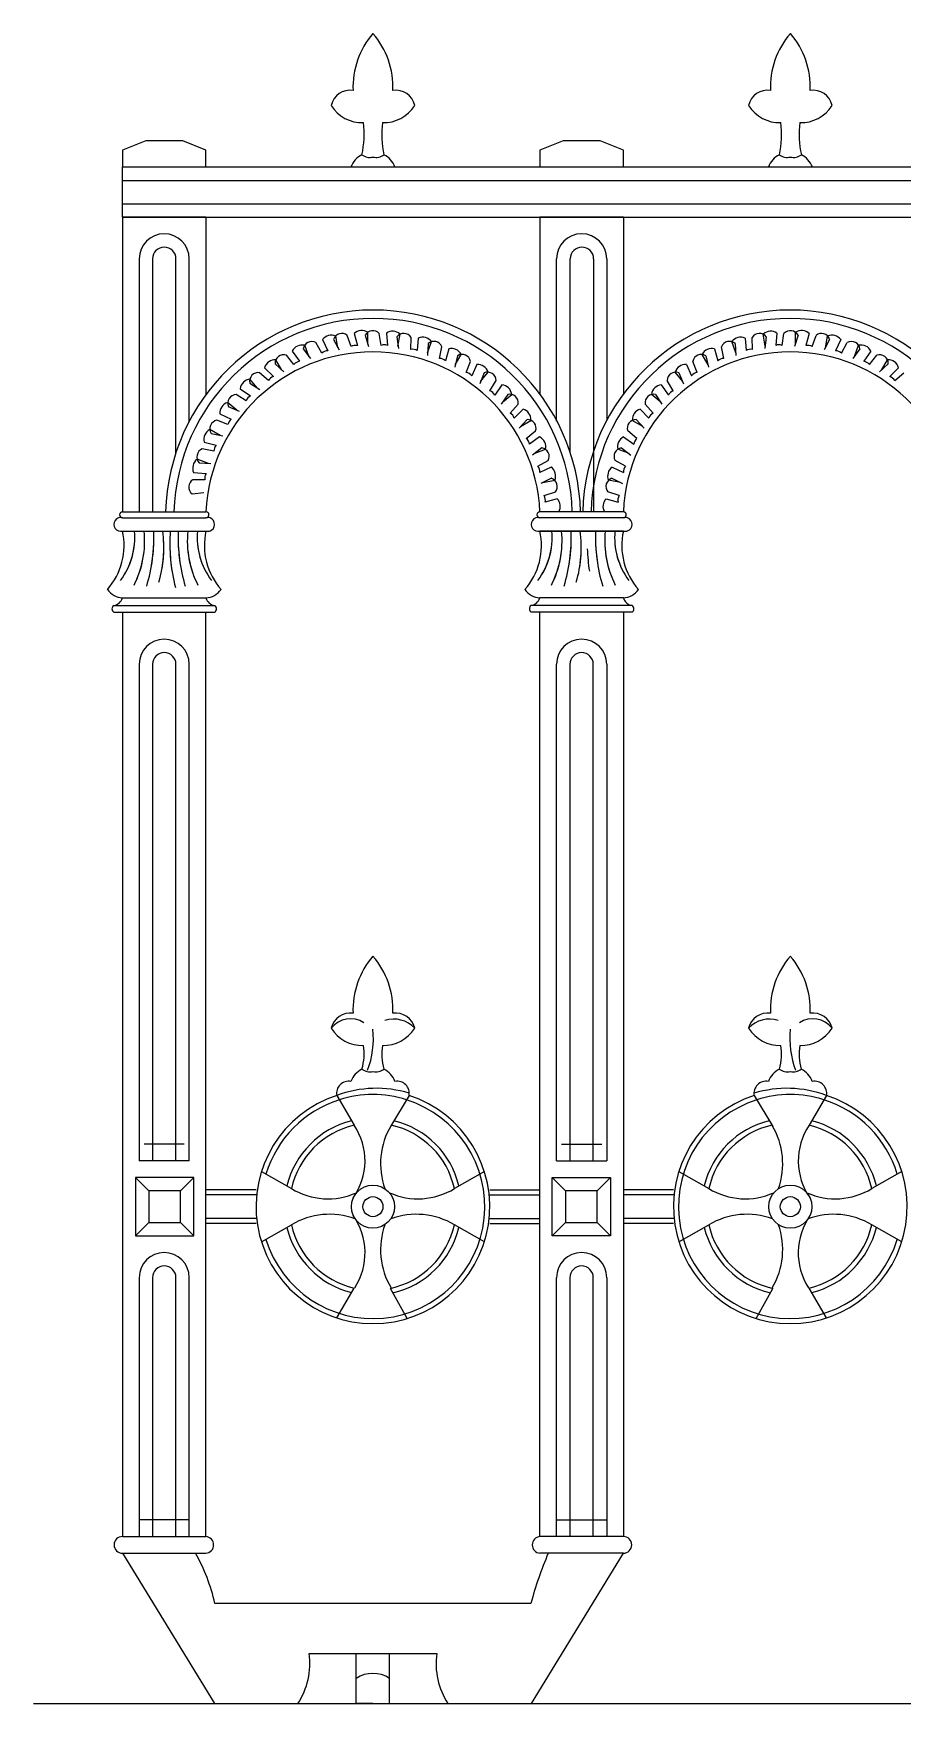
# Model space of a CAD drawing. Header units: millimetres. Extents: x 2621 to 26934, y 11979 to 27988.
# Drawn here: x 18262 to 19043, y 26297 to 27797 of the extents above; entities that cross this region are included whole.
import ezdxf

# ---------------------------------------------------------------- set-up
doc = ezdxf.new("R2010")
doc.units = ezdxf.units.MM

# ---------------------------------------------------------------- blocks, each defined once
blk = doc.blocks.new('A$C4E7D189E')
for p, q in [((50.41, 780.59), (40, 776.33)), ((67.09, 780.59), (50.41, 780.59)), ((77.5, 776.33), (67.09, 780.59)), ((237.91, 780.59), (227.5, 776.33)), ((254.59, 780.59), (237.91, 780.59)), ((265, 776.33), (254.59, 780.59)), ((40, 776.33), (40, 768.83)), ((77.5, 768.83), (77.5, 776.33)), ((227.5, 776.33), (227.5, 768.83)), ((265, 768.83), (265, 776.33)), ((40, 768.83), (1652.78, 768.83)), ((40, 746.33), (40, 768.83)), ((40, 762.83), (1652.78, 762.83)), ((40, 752.33), (1652.78, 752.33)), ((40, 746.33), (1652.78, 746.33)), ((77.5, 746.33), (40, 746.33)), ((40, 746.33), (40, 613.96)), ((77.5, 746.33), (77.5, 666.62)), ((265, 746.33), (227.5, 746.33)), ((227.5, 746.33), (227.5, 746.21)), ((227.5, 746.33), (265, 746.33)), ((227.5, 746.21), (227.5, 666.83)), ((265, 746.33), (265, 666.84)), ((47.5, 727.58), (47.5, 613.96)), ((53.5, 727.58), (53.5, 613.96)), ((64, 640.45), (64, 727.58)), ((70, 654.63), (70, 727.58)), ((235, 654.63), (235, 727.58)), ((241.15, 640.45), (241.15, 727.58)), ((251.65, 727.58), (251.65, 613.96)), ((257.5, 727.58), (257.5, 654.94)), ((129.82, 691.3), (132.23, 686.24)), ((134.85, 691.4), (137.27, 686.68)), ((136.69, 687.61), (135.76, 692.93)), ((142.67, 688.18), (140.95, 693.23)), ((144.05, 694.04), (145.55, 688.64)), ((149.02, 693.26), (150.58, 688.2)), ((150.18, 689.21), (150.18, 694.61)), ((156.17, 688.73), (155.35, 694.01)), ((158.54, 694.26), (159.08, 688.68)), ((163.3, 692.63), (163.96, 687.38)), ((163.74, 688.44), (164.68, 693.76)), ((169.55, 686.93), (169.66, 692.27)), ((172.85, 691.97), (172.41, 686.38)), ((176.96, 685.34), (178.81, 690.41)), ((315.54, 685.34), (313.69, 690.41)), ((319.64, 691.97), (320.09, 686.38)), ((322.94, 686.93), (322.84, 692.27)), ((328.76, 688.44), (327.82, 693.76)), ((329.19, 692.63), (328.53, 687.38)), ((333.95, 694.26), (333.42, 688.68)), ((336.33, 688.73), (337.15, 694.01)), ((343.47, 693.26), (341.91, 688.2)), ((342.32, 689.21), (342.32, 694.61)), ((348.44, 694.04), (346.95, 688.64)), ((349.82, 688.18), (351.55, 693.23)), ((357.64, 691.4), (355.23, 686.68)), ((355.8, 687.61), (356.74, 692.93)), ((362.67, 691.3), (360.26, 686.24)), ((116.99, 680.16), (113.64, 684.32)), ((116.28, 686.14), (119.53, 681.57)), ((121.22, 687.1), (124.42, 682.88)), ((123.69, 683.7), (121.84, 688.77)), ((129.48, 685.29), (126.9, 689.97)), ((177.26, 689.53), (176.99, 684.24)), ((182.42, 682.84), (183.45, 688.08)), ((186.55, 687.22), (185.14, 681.8)), ((190.46, 684.06), (189.28, 678.9)), ((189.44, 679.98), (192.14, 684.66)), ((303.06, 679.98), (300.36, 684.66)), ((302.04, 684.06), (303.21, 678.9)), ((305.95, 687.22), (307.36, 681.8)), ((310.08, 682.84), (309.04, 688.08)), ((315.24, 689.53), (315.5, 684.24)), ((363.02, 685.29), (365.59, 689.97)), ((371.28, 687.1), (368.08, 682.88)), ((368.81, 683.7), (370.65, 688.77)), ((376.21, 686.14), (372.96, 681.57)), ((375.51, 680.16), (378.86, 684.32)), ((105.58, 672.93), (101.56, 676.45)), ((103.84, 678.7), (107.84, 674.77)), ((108.54, 680.5), (112.42, 676.9)), ((111.56, 677.58), (108.86, 682.26)), ((194.38, 676.57), (196.31, 681.55)), ((199.21, 680.17), (196.88, 675.07)), ((202.51, 676.38), (200.46, 671.5)), ((200.8, 672.53), (204.27, 676.67)), ((291.7, 672.53), (288.23, 676.67)), ((289.98, 676.38), (292.04, 671.5)), ((293.29, 680.17), (295.62, 675.07)), ((298.11, 676.57), (296.18, 681.55)), ((383.96, 680.5), (380.07, 676.9)), ((380.93, 677.58), (383.63, 682.26)), ((388.65, 678.7), (384.66, 674.77)), ((386.92, 672.93), (390.94, 676.45)), ((92.89, 669.21), (97.51, 666.03)), ((97.2, 671.81), (101.65, 668.93)), ((100.68, 669.45), (97.21, 673.59)), ((205.07, 668.32), (207.84, 672.89)), ((210.45, 671.03), (207.27, 666.41)), ((282.04, 671.03), (285.22, 666.41)), ((287.42, 668.32), (284.66, 672.89)), ((91.38, 659.56), (87.24, 663.03)), ((87.54, 661.27), (92.42, 659.21)), ((95.6, 663.83), (91.03, 666.6)), ((213.05, 666.72), (210.17, 662.27)), ((210.69, 663.23), (214.83, 666.7)), ((214.17, 658.34), (217.69, 662.36)), ((219.94, 660.07), (216.01, 656.08)), ((272.56, 660.07), (276.49, 656.08)), ((278.32, 658.34), (274.81, 662.36)), ((281.8, 663.23), (277.67, 666.7)), ((279.45, 666.72), (282.32, 662.27)), ((87.35, 653.14), (82.37, 655.07)), ((83.75, 657.97), (88.84, 655.64)), ((221.75, 655.38), (218.14, 651.49)), ((218.82, 652.35), (223.5, 655.05)), ((273.68, 652.35), (269, 655.05)), ((270.75, 655.38), (274.35, 651.49)), ((76.69, 645.3), (82.12, 643.9)), ((83.94, 648.2), (79.26, 650.9)), ((79.86, 649.22), (85.02, 648.04)), ((221.4, 646.93), (225.56, 650.28)), ((227.38, 647.63), (222.81, 644.38)), ((265.12, 647.63), (269.68, 644.38)), ((271.1, 646.93), (266.94, 650.28)), ((78.58, 635.72), (73.5, 637.57)), ((81.08, 641.18), (75.84, 642.21)), ((228.34, 642.7), (224.12, 639.5)), ((224.94, 640.23), (230.01, 642.07)), ((267.56, 640.23), (262.48, 642.07)), ((264.15, 642.7), (268.37, 639.5)), ((71.95, 631.61), (77.54, 631.17)), ((74.38, 636.02), (79.67, 635.75)), ((226.53, 634.44), (231.21, 637.01)), ((232.54, 634.09), (227.48, 631.68)), ((259.95, 634.09), (265.01, 631.68)), ((265.96, 634.44), (261.28, 637.01)), ((71.29, 622.06), (76.54, 622.72)), ((76.98, 628.31), (71.64, 628.42)), ((232.64, 629.06), (227.92, 626.65)), ((228.85, 627.22), (234.17, 628.16)), ((229.42, 621.24), (234.47, 622.97)), ((263.08, 621.24), (258.02, 622.97)), ((263.64, 627.22), (258.32, 628.16)), ((259.86, 629.06), (264.57, 626.65)), ((235.28, 619.86), (229.88, 618.37)), ((257.22, 619.86), (262.62, 618.37)), ((39.99, 611.34), (77.51, 611.34)), ((40, 613.96), (77.51, 613.96)), ((265, 613.96), (227.49, 613.96)), ((265.01, 611.34), (227.49, 611.34)), ((39.99, 605.34), (79.08, 605.34)), ((227.49, 605.34), (266.58, 605.34)), ((265.01, 605.34), (227.49, 605.34)), ((36, 571.86), (81.5, 571.86)), ((39.99, 575.34), (77.51, 575.34)), ((269, 571.86), (223.5, 571.86)), ((265.01, 575.34), (227.49, 575.34)), ((36.11, 568.96), (81.39, 568.96)), ((36.11, 568.96), (40, 568.96)), ((40, 568.96), (40, 153.83)), ((77.5, 153.83), (77.5, 568.96)), ((77.5, 568.96), (81.39, 568.96)), ((268.89, 568.96), (223.61, 568.96)), ((227.5, 568.96), (223.61, 568.96)), ((227.5, 153.83), (227.5, 568.96)), ((265, 568.96), (265, 153.83)), ((268.89, 568.96), (265, 568.96)), ((47.5, 545.52), (47.5, 322.58)), ((53.5, 545.52), (53.5, 322.58)), ((64, 322.58), (64, 545.52)), ((70, 322.58), (70, 545.52)), ((235, 322.58), (235, 545.52)), ((241, 545.52), (241, 322.58)), ((251.5, 322.58), (251.5, 545.52)), ((257.5, 545.52), (257.5, 322.58)), ((136.26, 351.88), (144.04, 338.49)), ((168.74, 351.88), (160.41, 338.03)), ((323.75, 351.88), (332.08, 338.03)), ((356.24, 351.88), (348.45, 338.49)), ((67.75, 330.08), (49.75, 330.08)), ((237.25, 330.08), (255.25, 330.08)), ((70, 322.58), (47.5, 322.58)), ((235, 322.58), (257.5, 322.58)), ((51.78, 309.08), (45.78, 315.08)), ((72.03, 315.08), (45.78, 315.08)), ((45.78, 315.08), (45.78, 288.83)), ((66.03, 309.08), (72.03, 315.08)), ((72.03, 288.83), (72.03, 315.08)), ((102.44, 317.76), (115.9, 310.1)), ((202.57, 317.76), (189.11, 310.1)), ((238.97, 309.08), (232.97, 315.08)), ((232.97, 288.83), (232.97, 315.08)), ((232.97, 315.08), (259.22, 315.08)), ((253.22, 309.08), (259.22, 315.08)), ((259.22, 315.08), (259.22, 288.83)), ((289.93, 317.76), (303.39, 310.1)), ((390.06, 317.76), (376.6, 310.1)), ((66.03, 309.08), (51.78, 309.08)), ((51.78, 309.08), (51.78, 294.83)), ((66.03, 294.83), (66.03, 309.08)), ((100, 309.46), (77.5, 309.46)), ((205, 309.46), (227.5, 309.46)), ((253.22, 309.08), (238.97, 309.08)), ((238.97, 309.08), (238.97, 294.83)), ((253.22, 294.83), (253.22, 309.08)), ((287.49, 309.46), (264.99, 309.46)), ((100, 307.21), (77.5, 307.21)), ((205, 307.21), (227.5, 307.21)), ((287.49, 307.21), (264.99, 307.21)), ((51.78, 294.83), (45.78, 288.83)), ((51.78, 294.83), (66.03, 294.83)), ((66.03, 294.83), (72.03, 288.83)), ((100, 296.71), (77.5, 296.71)), ((100, 294.46), (77.5, 294.46)), ((102.44, 286.15), (115.9, 293.82)), ((202.57, 286.15), (189.11, 293.82)), ((205, 296.71), (227.5, 296.71)), ((205, 294.46), (227.5, 294.46)), ((238.97, 294.83), (232.97, 288.83)), ((238.97, 294.83), (253.22, 294.83)), ((253.22, 294.83), (259.22, 288.83)), ((287.49, 296.71), (264.99, 296.71)), ((287.49, 294.46), (264.99, 294.46)), ((289.93, 286.15), (303.39, 293.82)), ((390.06, 286.15), (376.6, 293.82)), ((45.78, 288.83), (72.03, 288.83)), ((259.22, 288.83), (232.97, 288.83)), ((47.5, 270.08), (47.5, 153.83)), ((53.5, 270.08), (53.5, 153.83)), ((64, 153.83), (64, 270.08)), ((70, 153.83), (70, 270.08)), ((235, 153.83), (235, 270.08)), ((241, 270.08), (241, 153.83)), ((251.5, 153.83), (251.5, 270.08)), ((257.5, 270.08), (257.5, 153.83)), ((136.26, 252.03), (144.04, 265.43)), ((167.87, 251.76), (160.32, 265.28)), ((324.63, 251.76), (332.17, 265.28)), ((356.24, 252.03), (348.45, 265.43)), ((70, 161.33), (47.5, 161.33)), ((235, 161.33), (257.5, 161.33)), ((40, 153.83), (77.5, 153.83)), ((265, 153.83), (227.5, 153.83)), ((40, 146.33), (81.31, 78.83)), ((40, 146.33), (77.5, 146.33)), ((223.69, 78.83), (265, 146.33)), ((265, 146.33), (227.5, 146.33)), ((223.45, 123.84), (81.55, 123.83)), ((123.85, 101.33), (181.15, 101.33)), ((145, 78.83), (145, 101.33)), ((160, 78.83), (160, 101.33)), ((0, 78.83), (1652.78, 78.83)), ((81.31, 78.83), (118.81, 78.83)), ((152.5, 78.83), (145, 78.83)), ((152.5, 78.83), (160, 78.83)), ((186.19, 78.83), (223.69, 78.83))]:
    blk.add_line(p, q)
for centre, radius in [((152.5, 301.96), 9.69), ((339.99, 301.96), 9.69), ((152.5, 301.96), 4.5), ((339.99, 301.96), 4.5)]:
    blk.add_circle(centre, radius)
for centre, radius, start, end in [((180.44, 804.71), 36.91, 139.18448, 182.39829), ((124.57, 804.71), 36.91, 357.60171, 40.81552), ((367.94, 804.71), 36.91, 139.18448, 182.39829), ((312.07, 804.71), 36.91, 357.60171, 40.81552), ((142.23, 794.58), 8.69, 81.18683, 167.2585), ((162.78, 794.58), 8.69, 12.7415, 98.81317), ((329.73, 794.58), 8.69, 81.18683, 167.2585), ((350.28, 794.58), 8.69, 12.7415, 98.81317), ((147.65, 805.08), 16.34, 211.72349, 272.03577), ((157.35, 805.08), 16.34, 267.96423, 328.27651), ((335.15, 805.08), 16.34, 211.72349, 272.03577), ((344.86, 805.08), 16.34, 267.96423, 328.27651), ((105.23, 783.53), 43.32, 347.76517, 6.93015), ((199.78, 783.53), 43.32, 173.06985, 192.23483), ((292.73, 783.53), 43.32, 347.76517, 6.93015), ((387.28, 783.53), 43.32, 173.06985, 192.23483), ((152.29, 765.15), 10.34, 117.182, 159.13088), ((151.17, 779.07), 5.94, 232.62195, 282.99735), ((153.84, 779.07), 5.94, 257.00265, 307.37805), ((152.72, 765.15), 10.34, 20.86912, 62.818), ((339.79, 765.15), 10.34, 117.182, 159.13088), ((338.67, 779.07), 5.94, 232.62195, 282.99735), ((341.34, 779.07), 5.94, 257.00265, 307.37805), ((340.22, 765.15), 10.34, 20.86912, 62.818), ((58.75, 727.58), 11.25, 0, 180), ((246.25, 727.58), 11.25, 0, 180), ((58.75, 727.58), 5.25, 0, 180), ((246.4, 727.58), 5.25, 0, 180), ((152.58, 611.34), 93.24, 1.61156, 178.38844), ((152.58, 611.34), 89.49, 1.67911, 178.32089), ((339.92, 611.34), 93.24, 1.61156, 178.38844), ((339.92, 611.34), 89.49, 1.67911, 178.32089), ((125.04, 686.6), 3.85, 61.05232, 172.52515), ((133.81, 688.39), 4.94, 66.82139, 143.89323), ((138.53, 690.24), 3.85, 51.05232, 162.52515), ((147.48, 690.48), 4.94, 56.82139, 133.89323), ((152.44, 691.48), 3.85, 41.05232, 152.52515), ((161.3, 690.16), 4.94, 46.82139, 123.89323), ((166.36, 690.29), 3.85, 31.05232, 142.52515), ((174.85, 687.45), 4.94, 36.82139, 113.89323), ((179.86, 686.69), 3.85, 21.05232, 132.52515), ((312.64, 686.69), 3.85, 47.47485, 158.94768), ((317.64, 687.45), 4.94, 66.10677, 143.17861), ((326.14, 690.29), 3.85, 37.47485, 148.94768), ((331.2, 690.16), 4.94, 56.10677, 133.17861), ((340.05, 691.48), 3.85, 27.47485, 138.94768), ((345.02, 690.48), 4.94, 46.10677, 123.17861), ((353.97, 690.24), 3.85, 17.47485, 128.94768), ((358.68, 688.39), 4.94, 36.10677, 113.17861), ((367.46, 686.6), 3.85, 7.47485, 118.94768), ((152.5, 610.74), 75.07, 2.45675, 177.54325), ((112.39, 680.67), 3.85, 71.05232, 182.52515), ((120.72, 683.96), 4.94, 76.82139, 153.89323), ((132.09, 682.19), 4.06, 88.06937, 130.10061), ((144.71, 684.67), 4.06, 78.06937, 120.10061), ((157.56, 684.92), 4.06, 68.06937, 110.10061), ((170.26, 682.94), 4.06, 58.06937, 100.10061), ((182.43, 678.78), 4.06, 48.06937, 90.10061), ((187.73, 682.43), 4.94, 26.82139, 103.89323), ((192.53, 680.81), 3.85, 11.05232, 122.52515), ((339.99, 610.74), 75.07, 2.45675, 177.54325), ((299.96, 680.81), 3.85, 57.47485, 168.94768), ((304.76, 682.43), 4.94, 76.10677, 153.17861), ((310.07, 678.78), 4.06, 89.89939, 131.93063), ((322.23, 682.94), 4.06, 79.89939, 121.93063), ((334.93, 684.92), 4.06, 69.89939, 111.93063), ((347.79, 684.67), 4.06, 59.89939, 101.93063), ((360.4, 682.19), 4.06, 49.89939, 91.93063), ((371.78, 683.96), 4.94, 26.10677, 103.17861), ((380.11, 680.67), 3.85, 357.47485, 108.94768), ((100.96, 672.64), 3.85, 81.05232, 192.52515), ((108.59, 677.33), 4.94, 86.82139, 163.89323), ((120.1, 677.55), 4.06, 98.06937, 140.10061), ((193.68, 672.57), 4.06, 38.06937, 80.10061), ((199.54, 675.24), 4.94, 16.82139, 93.89323), ((203.99, 672.82), 3.85, 1.05232, 112.52515), ((288.51, 672.82), 3.85, 67.47485, 178.94768), ((292.95, 675.24), 4.94, 86.10677, 163.17861), ((298.81, 672.57), 4.06, 99.89939, 141.93063), ((372.39, 677.55), 4.06, 39.89939, 81.93063), ((383.91, 677.33), 4.94, 16.10677, 93.17861), ((97.8, 668.68), 4.94, 96.82139, 173.89323), ((109.1, 670.91), 4.06, 108.06937, 150.10061), ((203.69, 664.5), 4.06, 28.06937, 70.10061), ((209.93, 666.12), 4.94, 6.82139, 83.89323), ((282.57, 666.12), 4.94, 96.10677, 173.17861), ((288.8, 664.5), 4.06, 109.89939, 151.93063), ((383.4, 670.91), 4.06, 29.89939, 71.93063), ((88.67, 658.3), 4.94, 106.82139, 183.89323), ((91.1, 662.75), 3.85, 91.05232, 202.52515), ((99.42, 662.45), 4.06, 118.06937, 160.10061), ((213.88, 662.96), 3.85, 351.05232, 102.52515), ((218.57, 655.33), 4.94, 356.82139, 73.89323), ((273.93, 655.33), 4.94, 106.10677, 183.17861), ((278.61, 662.96), 3.85, 77.47485, 188.94768), ((83.1, 651.29), 3.85, 101.05232, 212.52515), ((91.35, 652.44), 4.06, 128.06937, 170.10061), ((212.15, 654.82), 4.06, 18.06937, 60.10061), ((221.92, 651.53), 3.85, 341.05232, 92.52515), ((270.58, 651.53), 3.85, 87.47485, 198.94768), ((280.35, 654.82), 4.06, 119.89939, 161.93063), ((81.49, 646.49), 4.94, 116.82139, 193.89323), ((218.79, 643.81), 4.06, 8.06937, 50.10061), ((225.2, 643.2), 4.94, 346.82139, 63.89323), ((267.29, 643.2), 4.94, 116.10677, 193.17861), ((273.7, 643.81), 4.06, 129.89939, 171.93063), ((76.46, 633.61), 4.94, 126.82139, 203.89323), ((77.22, 638.62), 3.85, 111.05232, 222.52515), ((85.14, 641.19), 4.06, 138.06937, 180.10061), ((227.84, 638.88), 3.85, 331.05232, 82.52515), ((264.65, 638.88), 3.85, 97.47485, 208.94768), ((80.98, 629.02), 4.06, 148.06937, 190.10061), ((223.43, 631.82), 4.06, 358.06937, 40.10061), ((229.63, 630.1), 4.94, 336.82139, 53.89323), ((262.86, 630.1), 4.94, 126.10677, 203.17861), ((269.07, 631.82), 4.06, 139.89939, 181.93063), ((73.63, 625.12), 3.85, 121.05232, 232.52515), ((231.48, 625.39), 3.85, 321.05232, 72.52515), ((261.02, 625.39), 3.85, 107.47485, 218.94768), ((225.91, 619.21), 4.06, 348.06937, 30.10061), ((231.72, 616.44), 4.94, 329.87681, 43.89323), ((260.78, 616.44), 4.94, 136.10677, 210.12319), ((266.59, 619.21), 4.06, 149.89939, 191.93063), ((39.21, 608.34), 3.1, 75.37784, 284.62216), ((39.99, 612.65), 1.31, 90, 270), ((77.51, 612.65), 1.31, 270, 90), ((78.29, 608.34), 3.1, 255.37784, 104.62216), ((226.71, 608.34), 3.1, 75.37784, 284.62216), ((227.48, 612.65), 1.31, 90, 270), ((227.49, 612.65), 1.31, 90, 270), ((265.01, 612.65), 1.31, 270, 90), ((265.79, 608.34), 3.1, 255.37784, 104.62216), ((10.9, 598.82), 29.81, 318.55121, 12.62265), ((13.35, 602.41), 32.16, 323.28551, 5.22496), ((6.23, 600.95), 43.73, 333.00703, 5.76072), ((-23.47, 602.79), 77.59, 343.33381, 1.88282), ((-23.47, 602.79), 77.59, 350.70017, 0), ((4.3, 597.82), 54.28, 343.531, 7.96463), ((4.3, 597.82), 54.28, 350.37345, 2.94929), ((141.57, 599.72), 80.3, 175.98992, 194.24168), ((142.54, 602.79), 77.59, 178.11718, 196.66619), ((112.84, 600.95), 43.73, 174.23928, 206.99297), ((105.72, 602.41), 32.16, 174.77504, 216.71449), ((106.6, 598.82), 29.81, 167.37735, 221.44879), ((198.4, 598.82), 29.81, 318.55121, 12.62265), ((200.85, 602.41), 32.16, 323.28551, 5.22496), ((193.73, 600.95), 43.73, 333.00703, 5.76072), ((164.03, 602.79), 77.59, 343.33381, 1.88282), ((164.03, 602.79), 77.59, 350.70017, 0), ((191.8, 597.82), 54.28, 343.531, 7.96463), ((191.8, 597.82), 54.28, 350.37345, 2.94929), ((330.04, 602.79), 77.59, 178.11718, 196.66619), ((300.34, 600.95), 43.73, 174.23928, 206.99297), ((293.22, 602.41), 32.16, 174.77504, 216.71449), ((294.1, 598.82), 29.81, 167.37735, 221.44879), ((13.35, 602.41), 32.16, 329.24761, 354.65976), ((6.23, 600.95), 43.73, 334.5742, 352.52383), ((141.57, 599.72), 80.3, 181.67404, 188.86637), ((142.54, 602.79), 77.59, 183.27999, 190.41751), ((112.84, 600.95), 43.73, 182.97194, 198.91296), ((105.72, 602.41), 32.16, 184.98305, 203.27509), ((200.85, 602.41), 32.16, 329.24761, 354.65976), ((193.73, 600.95), 43.73, 334.5742, 352.52383), ((329.07, 599.72), 80.3, 181.67404, 188.86637), ((330.04, 602.79), 77.59, 183.27999, 190.41751), ((300.34, 600.95), 43.73, 182.97194, 198.91296), ((293.22, 602.41), 32.16, 184.98305, 203.27509), ((40.56, 584.3), 8.98, 215.4919, 266.37177), ((76.94, 584.3), 8.98, 273.62823, 324.5081), ((228.06, 584.3), 8.98, 215.4919, 266.37177), ((264.44, 584.3), 8.98, 273.62823, 324.5081), ((37.01, 570.44), 1.74, 125.64963, 238.63405), ((35.21, 576.79), 5, 279.09636, 343.05794), ((82.29, 576.79), 5, 196.94206, 260.90364), ((80.49, 570.44), 1.74, 301.36595, 54.35037), ((224.52, 570.44), 1.74, 125.64963, 238.63405), ((222.71, 576.79), 5, 279.09636, 343.05794), ((269.79, 576.79), 5, 196.94206, 260.90364), ((267.99, 570.44), 1.74, 301.36595, 54.35037), ((58.75, 545.52), 11.25, 0, 180), ((246.25, 545.52), 11.25, 0, 180), ((58.75, 545.52), 5.25, 0, 180), ((246.25, 545.52), 5.25, 0, 180), ((180.44, 390.33), 36.91, 139.18448, 182.39829), ((124.57, 390.33), 36.91, 357.60171, 40.81552), ((367.93, 390.33), 36.91, 139.18448, 182.39829), ((312.06, 390.33), 36.91, 357.60171, 40.81552), ((142.23, 380.2), 8.69, 81.18683, 167.2585), ((142.44, 375.25), 11.08, 57.3642, 141.6667), ((161.91, 373.42), 12.76, 42.93444, 108.26678), ((162.78, 380.2), 8.69, 12.7415, 98.81317), ((329.72, 380.2), 8.69, 81.18683, 167.2585), ((330.59, 373.42), 12.76, 71.73322, 137.06556), ((350.05, 375.25), 11.08, 38.3333, 122.6358), ((350.27, 380.2), 8.69, 12.7415, 98.81317), ((147.65, 390.71), 16.34, 211.72349, 272.03577), ((110.94, 377.61), 41.75, 339.79212, 5.48718), ((157.35, 390.71), 16.34, 267.96423, 328.27651), ((335.14, 390.71), 16.34, 211.72349, 272.03577), ((381.55, 377.61), 41.75, 174.51282, 200.20788), ((344.85, 390.71), 16.34, 267.96423, 328.27651), ((124.67, 370.51), 23.88, 343.49815, 9.33473), ((180.34, 370.51), 23.88, 170.66527, 196.50185), ((312.16, 370.51), 23.88, 343.49815, 9.33473), ((367.83, 370.51), 23.88, 170.66527, 196.50185), ((152.29, 354.53), 10.34, 117.182, 159.13088), ((151.17, 368.44), 5.94, 232.62195, 282.99735), ((153.84, 368.44), 5.94, 257.00265, 307.37805), ((152.72, 354.53), 10.34, 20.86912, 62.818), ((339.78, 354.53), 10.34, 117.182, 159.13088), ((338.66, 368.44), 5.94, 232.62195, 282.99735), ((341.33, 368.44), 5.94, 257.00265, 307.37805), ((340.21, 354.53), 10.34, 20.86912, 62.818), ((141.6, 352.88), 5.43, 79.12166, 190.53833), ((154, 304.6), 50.51, 72.92433, 110.56812), ((163.41, 352.88), 5.43, 349.46167, 100.87834), ((329.09, 352.88), 5.43, 79.12166, 190.53833), ((338.49, 304.6), 50.51, 69.43188, 107.07567), ((350.9, 352.88), 5.43, 349.46167, 100.87834), ((152.5, 301.96), 52.5, 108.02094, 71.97918), ((152.5, 301.96), 50.25, 196.96832, 72.57203), ((152.5, 301.96), 50.25, 107.46851, 163.03168), ((152.5, 305.37), 47.01, 71.32671, 108.71383), ((339.99, 301.96), 52.5, 108.02082, 71.97906), ((339.99, 301.96), 50.25, 107.42797, 343.03168), ((339.99, 305.37), 47.01, 71.28617, 108.67329), ((339.99, 301.96), 50.25, 16.96832, 72.53149), ((152.5, 301.96), 39.75, 104.03479, 166.4654), ((152.5, 301.96), 37.5, 103.03832, 167.46188), ((120.36, 322.49), 28.58, 324.59516, 34.06204), ((189.55, 321.25), 33.63, 149.28207, 199.45749), ((152.5, 301.96), 37.5, 12.53812, 77.33449), ((152.5, 301.96), 39.75, 13.5346, 76.26191), ((339.99, 301.96), 39.75, 103.73809, 166.4654), ((339.99, 301.96), 37.5, 102.66551, 167.46188), ((302.94, 321.25), 33.63, 340.54251, 30.71793), ((372.13, 322.49), 28.58, 145.93796, 215.40484), ((339.99, 301.96), 37.5, 12.53812, 76.96168), ((339.99, 301.96), 39.75, 13.5346, 75.96521), ((132.27, 336.87), 31.38, 238.54925, 294.19938), ((172.74, 336.87), 31.38, 245.80062, 301.45075), ((319.76, 336.87), 31.38, 238.54925, 294.19938), ((360.23, 336.87), 31.38, 245.80062, 301.45075), ((152.5, 301.96), 39.75, 193.5346, 255.96521), ((133.07, 264.91), 33.63, 70.20369, 120.71793), ((152.5, 301.96), 37.5, 192.53812, 256.96168), ((119.71, 281.22), 29.24, 327.46647, 35.00472), ((189.55, 282.67), 33.63, 160.54251, 210.71793), ((152.5, 301.96), 37.5, 282.03793, 347.46188), ((171.93, 264.91), 33.63, 59.28207, 109.79631), ((152.5, 301.96), 39.75, 283.0344, 346.4654), ((339.99, 301.96), 39.75, 193.5346, 256.9656), ((320.56, 264.91), 33.63, 70.20369, 120.71793), ((339.99, 301.96), 37.5, 192.53812, 257.96207), ((302.94, 282.67), 33.63, 329.28207, 19.45749), ((372.78, 281.22), 29.24, 144.99528, 212.53353), ((359.42, 264.91), 33.63, 59.28207, 109.79631), ((339.99, 301.96), 37.5, 283.03832, 347.46188), ((339.99, 301.96), 39.75, 284.03479, 346.4654), ((58.75, 270.08), 11.25, 0, 180), ((246.25, 270.08), 11.25, 0, 180), ((58.75, 270.08), 5.25, 0, 180), ((246.25, 270.08), 5.25, 0, 180), ((40, 150.08), 3.75, 90, 270), ((77.18, 150.08), 3.76, 274.82631, 85.17369), ((227.82, 150.08), 3.76, 94.82631, 265.17369), ((227.82, 150.08), 3.76, 94.82631, 265.17369), ((265, 150.08), 3.75, 270, 90), ((265, 150.08), 3.75, 270, 90), ((-4.47, 103.48), 88.39, 13.3127, 29.00009), ((385.34, 80.22), 167.66, 156.77439, 164.92098), ((90.96, 96.88), 33.19, 327.05746, 7.7128), ((214.04, 96.88), 33.19, 172.2872, 212.94254), ((152.5, 79.1), 13.3, 55.68024, 124.31976)]:
    blk.add_arc(centre, radius, start, end)

msp = doc.modelspace()

# ---------------------------------------------------------------- block references
at = {"xscale": 2, "yscale": 2, "zscale": 2}
msp.add_blockref('A$C4E7D189E', (18262.3, 26139.3), dxfattribs=at)

doc.saveas('drawing.dxf')
